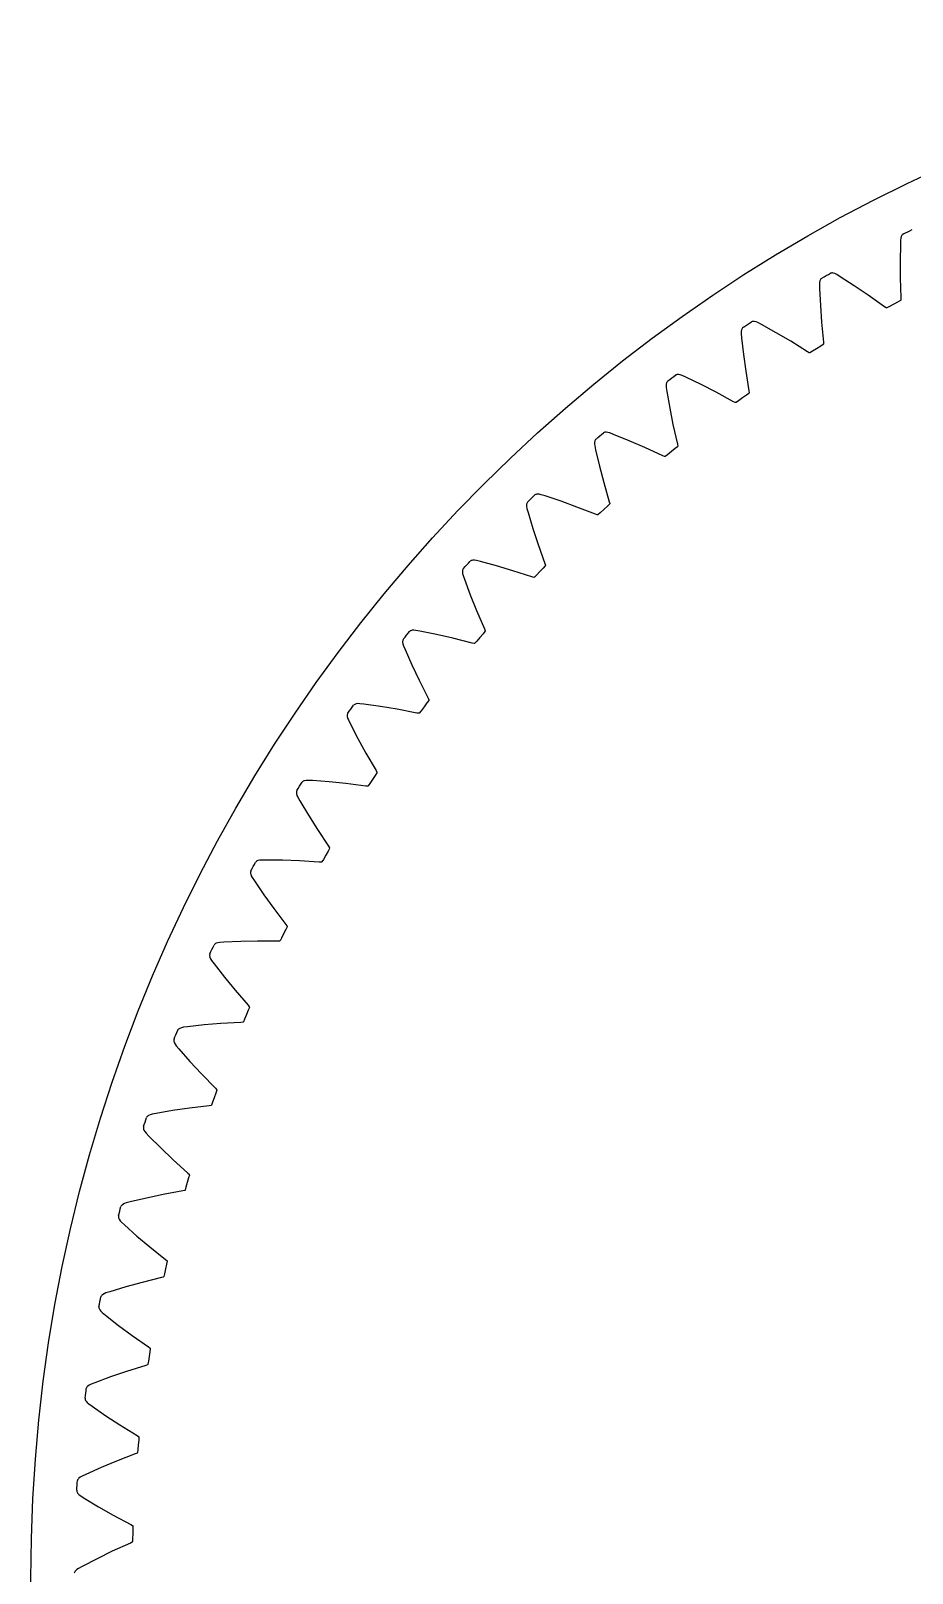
# Model space of a CAD drawing. Extents: x -54 to 54, y -54 to 54.
# Drawn here: x -53.5 to -23, y 0.2 to 53.5 of the extents above; entities that cross this region are included whole.
import ezdxf

# ---------------------------------------------------------------- set-up
doc = ezdxf.new("R2010")
doc.units = 0

msp = doc.modelspace()

# ---------------------------------------------------------------- linework, layer by layer
msp.add_circle((0, 0), 53.5)
msp.add_circle((0, 0), 53.5)
at = {"layer": 'layer0'}
for p, q in [((-23.383, 46.412), (-23.394, 46.388)), ((-23.37, 46.434), (-23.383, 46.412)), ((-23.355, 46.452), (-23.37, 46.434)), ((-23.338, 46.466), (-23.355, 46.452)), ((-23.32, 46.478), (-23.338, 46.466)), ((-23.424, 46.12), (-23.433, 45.539)), ((-23.419, 46.26), (-23.424, 46.12)), ((-23.411, 46.33), (-23.419, 46.26)), ((-23.394, 46.388), (-23.411, 46.33)), ((-23.433, 45.539), (-23.428, 44.956)), ((-26.219, 44.801), (-26.223, 44.73)), ((-26.206, 44.86), (-26.219, 44.801)), ((-26.196, 44.885), (-26.206, 44.86)), ((-26.184, 44.907), (-26.196, 44.885)), ((-26.17, 44.926), (-26.184, 44.907)), ((-26.154, 44.942), (-26.17, 44.926)), ((-26.137, 44.954), (-26.154, 44.942)), ((-25.822, 45.127), (-25.843, 45.121)), ((-25.798, 45.129), (-25.822, 45.127)), ((-25.773, 45.129), (-25.798, 45.129)), ((-25.747, 45.125), (-25.773, 45.129)), ((-25.689, 45.107), (-25.747, 45.125)), ((-25.626, 45.075), (-25.689, 45.107)), ((-25.507, 45.001), (-25.626, 45.075)), ((-25.018, 44.688), (-25.507, 45.001)), ((-23.428, 44.956), (-23.404, 44.265)), ((-26.223, 44.73), (-26.218, 44.59)), ((-26.218, 44.59), (-26.192, 44.01)), ((-24.534, 44.362), (-25.018, 44.688)), ((-23.972, 43.96), (-24.534, 44.362)), ((-23.404, 44.265), (-23.404, 44.2)), ((-26.192, 44.01), (-26.151, 43.428)), ((-23.918, 43.924), (-23.972, 43.96)), ((-23.906, 43.921), (-23.918, 43.924)), ((-23.892, 43.923), (-23.906, 43.921)), ((-23.802, 43.969), (-23.892, 43.923)), ((-23.655, 44.05), (-23.802, 43.969)), ((-23.506, 44.128), (-23.655, 44.05)), ((-23.655, 44.05), (-23.655, 44.05)), ((-23.417, 44.178), (-23.506, 44.128)), ((-23.408, 44.188), (-23.417, 44.178)), ((-23.404, 44.2), (-23.408, 44.188)), ((-28.899, 43.21), (-28.909, 43.187)), ((-28.886, 43.229), (-28.899, 43.21)), ((-28.871, 43.246), (-28.886, 43.229)), ((-28.854, 43.26), (-28.871, 43.246)), ((-28.551, 43.452), (-28.572, 43.445)), ((-28.528, 43.456), (-28.551, 43.452)), ((-28.503, 43.457), (-28.528, 43.456)), ((-28.476, 43.454), (-28.503, 43.457)), ((-28.417, 43.439), (-28.476, 43.454)), ((-28.353, 43.412), (-28.417, 43.439)), ((-28.229, 43.345), (-28.353, 43.412)), ((-27.721, 43.063), (-28.229, 43.345)), ((-26.151, 43.428), (-26.084, 42.74)), ((-28.918, 43.162), (-28.927, 43.102)), ((-28.927, 43.102), (-28.927, 43.031)), ((-28.927, 43.031), (-28.914, 42.892)), ((-28.909, 43.187), (-28.918, 43.162)), ((-28.914, 42.892), (-28.852, 42.314)), ((-27.219, 42.767), (-27.721, 43.063)), ((-26.632, 42.4), (-27.219, 42.767)), ((-26.084, 42.664), (-26.092, 42.653)), ((-26.084, 42.74), (-26.08, 42.676)), ((-26.08, 42.676), (-26.084, 42.664)), ((-28.852, 42.314), (-28.775, 41.736)), ((-26.577, 42.368), (-26.632, 42.4)), ((-26.564, 42.366), (-26.577, 42.368)), ((-26.551, 42.369), (-26.564, 42.366)), ((-26.463, 42.421), (-26.551, 42.369)), ((-26.321, 42.511), (-26.463, 42.421)), ((-26.178, 42.598), (-26.321, 42.511)), ((-26.321, 42.511), (-26.321, 42.511)), ((-26.092, 42.653), (-26.178, 42.598)), ((-31.172, 41.612), (-31.192, 41.603)), ((-31.149, 41.617), (-31.172, 41.612)), ((-31.124, 41.619), (-31.149, 41.617)), ((-31.097, 41.619), (-31.124, 41.619)), ((-31.038, 41.608), (-31.097, 41.619)), ((-30.971, 41.584), (-31.038, 41.608)), ((-28.775, 41.736), (-28.666, 41.053)), ((-31.52, 41.299), (-31.525, 41.239)), ((-31.525, 41.239), (-31.521, 41.169)), ((-31.521, 41.169), (-31.499, 41.03)), ((-31.513, 41.325), (-31.52, 41.299)), ((-31.504, 41.349), (-31.513, 41.325)), ((-31.493, 41.369), (-31.504, 41.349)), ((-31.479, 41.387), (-31.493, 41.369)), ((-31.463, 41.402), (-31.479, 41.387)), ((-30.844, 41.525), (-30.971, 41.584)), ((-30.32, 41.275), (-30.844, 41.525)), ((-29.8, 41.01), (-30.32, 41.275)), ((-31.499, 41.03), (-31.402, 40.458)), ((-29.192, 40.68), (-29.8, 41.01)), ((-29.135, 40.652), (-29.192, 40.68)), ((-29.122, 40.65), (-29.135, 40.652)), ((-29.109, 40.654), (-29.122, 40.65)), ((-29.025, 40.711), (-29.109, 40.654)), ((-28.888, 40.81), (-29.025, 40.711)), ((-28.751, 40.905), (-28.889, 40.81)), ((-28.889, 40.81), (-28.888, 40.81)), ((-28.668, 40.965), (-28.751, 40.905)), ((-28.661, 40.977), (-28.668, 40.965)), ((-28.666, 41.053), (-28.658, 40.989)), ((-28.658, 40.989), (-28.661, 40.977)), ((-31.402, 40.458), (-31.29, 39.885)), ((-33.674, 39.614), (-33.694, 39.604)), ((-33.652, 39.621), (-33.674, 39.614)), ((-33.627, 39.624), (-33.652, 39.621)), ((-33.6, 39.625), (-33.627, 39.624)), ((-33.54, 39.618), (-33.6, 39.625)), ((-33.472, 39.598), (-33.54, 39.618)), ((-33.342, 39.548), (-33.472, 39.598)), ((-32.803, 39.33), (-33.342, 39.548)), ((-31.29, 39.885), (-31.139, 39.211)), ((-34.002, 39.281), (-34.004, 39.22)), ((-34.004, 39.22), (-33.995, 39.15)), ((-33.997, 39.307), (-34.002, 39.281)), ((-33.99, 39.331), (-33.997, 39.307)), ((-33.995, 39.15), (-33.965, 39.013)), ((-33.98, 39.352), (-33.99, 39.331)), ((-33.967, 39.37), (-33.98, 39.352)), ((-33.952, 39.386), (-33.967, 39.37)), ((-33.965, 39.013), (-33.833, 38.448)), ((-32.268, 39.098), (-32.803, 39.33)), ((-31.641, 38.806), (-32.268, 39.098)), ((-31.346, 38.954), (-31.476, 38.847)), ((-31.214, 39.058), (-31.346, 38.954)), ((-31.346, 38.954), (-31.346, 38.954)), ((-31.136, 39.123), (-31.214, 39.058)), ((-31.139, 39.211), (-31.127, 39.147)), ((-31.129, 39.135), (-31.136, 39.123)), ((-31.127, 39.147), (-31.129, 39.135)), ((-33.833, 38.448), (-33.686, 37.883)), ((-31.582, 38.781), (-31.641, 38.806)), ((-31.569, 38.78), (-31.582, 38.781)), ((-31.556, 38.785), (-31.569, 38.78)), ((-31.476, 38.847), (-31.556, 38.785)), ((-33.686, 37.883), (-33.493, 37.219)), ((-36.049, 37.466), (-36.068, 37.455)), ((-36.027, 37.474), (-36.049, 37.466)), ((-36.003, 37.479), (-36.027, 37.474)), ((-35.976, 37.482), (-36.003, 37.479)), ((-35.916, 37.478), (-35.976, 37.482)), ((-35.847, 37.463), (-35.916, 37.478)), ((-35.713, 37.42), (-35.847, 37.463)), ((-35.162, 37.236), (-35.713, 37.42)), ((-36.353, 37.14), (-36.356, 37.113)), ((-36.356, 37.113), (-36.354, 37.053)), ((-36.354, 37.053), (-36.341, 36.983)), ((-36.347, 37.164), (-36.353, 37.14)), ((-36.338, 37.186), (-36.347, 37.164)), ((-36.341, 36.983), (-36.303, 36.848)), ((-36.326, 37.205), (-36.338, 37.186)), ((-36.312, 37.221), (-36.326, 37.205)), ((-36.303, 36.848), (-36.136, 36.292)), ((-34.614, 37.038), (-35.162, 37.236)), ((-33.97, 36.785), (-34.614, 37.038)), ((-33.807, 36.836), (-33.884, 36.768)), ((-33.685, 36.95), (-33.807, 36.836)), ((-33.559, 37.062), (-33.685, 36.95)), ((-33.685, 36.95), (-33.685, 36.95)), ((-33.485, 37.132), (-33.559, 37.062)), ((-33.493, 37.219), (-33.478, 37.157)), ((-33.479, 37.144), (-33.485, 37.132)), ((-33.478, 37.157), (-33.479, 37.144)), ((-36.136, 36.292), (-35.954, 35.738)), ((-33.91, 36.763), (-33.97, 36.785)), ((-33.897, 36.763), (-33.91, 36.763)), ((-33.884, 36.768), (-33.897, 36.763)), ((-35.954, 35.738), (-35.721, 35.087)), ((-38.242, 35.192), (-38.266, 35.185)), ((-38.215, 35.196), (-38.242, 35.192)), ((-38.155, 35.196), (-38.215, 35.196)), ((-38.085, 35.185), (-38.155, 35.196)), ((-38.57, 34.831), (-38.572, 34.805)), ((-38.572, 34.805), (-38.566, 34.744)), ((-38.566, 34.856), (-38.57, 34.831)), ((-38.558, 34.878), (-38.566, 34.856)), ((-38.566, 34.744), (-38.549, 34.676)), ((-38.548, 34.898), (-38.558, 34.878)), ((-38.549, 34.676), (-38.502, 34.544)), ((-38.535, 34.915), (-38.548, 34.898)), ((-38.287, 35.175), (-38.306, 35.163)), ((-38.266, 35.185), (-38.287, 35.175)), ((-37.949, 35.151), (-38.085, 35.185)), ((-37.388, 35.001), (-37.949, 35.151)), ((-36.828, 34.836), (-37.388, 35.001)), ((-36.17, 34.624), (-36.828, 34.836)), ((-36.011, 34.685), (-36.083, 34.613)), ((-35.895, 34.806), (-36.011, 34.685)), ((-35.777, 34.926), (-35.895, 34.806)), ((-35.895, 34.806), (-35.895, 34.806)), ((-35.708, 35), (-35.777, 34.926)), ((-35.721, 35.087), (-35.702, 35.026)), ((-35.702, 35.013), (-35.708, 35)), ((-35.702, 35.026), (-35.702, 35.013)), ((-38.502, 34.544), (-38.301, 33.999)), ((-36.108, 34.606), (-36.17, 34.624)), ((-36.096, 34.607), (-36.108, 34.606)), ((-36.083, 34.613), (-36.096, 34.607)), ((-38.301, 33.999), (-38.086, 33.457)), ((-38.086, 33.457), (-37.813, 32.821)), ((-40.38, 32.752), (-40.398, 32.738)), ((-40.359, 32.763), (-40.38, 32.752)), ((-40.335, 32.771), (-40.359, 32.763)), ((-40.309, 32.777), (-40.335, 32.771)), ((-40.249, 32.78), (-40.309, 32.777)), ((-40.179, 32.774), (-40.249, 32.78)), ((-40.041, 32.748), (-40.179, 32.774)), ((-39.472, 32.633), (-40.041, 32.748)), ((-38.903, 32.503), (-39.472, 32.633)), ((-37.97, 32.531), (-38.078, 32.402)), ((-37.86, 32.657), (-37.97, 32.531)), ((-37.97, 32.531), (-37.97, 32.531)), ((-37.795, 32.736), (-37.86, 32.657)), ((-37.813, 32.821), (-37.79, 32.761)), ((-37.79, 32.749), (-37.795, 32.736)), ((-37.79, 32.761), (-37.79, 32.749)), ((-40.638, 32.416), (-40.641, 32.391)), ((-40.641, 32.391), (-40.641, 32.364)), ((-40.641, 32.364), (-40.632, 32.304)), ((-40.632, 32.438), (-40.638, 32.416)), ((-40.623, 32.459), (-40.632, 32.438)), ((-40.632, 32.304), (-40.61, 32.237)), ((-40.611, 32.477), (-40.623, 32.459)), ((-40.61, 32.237), (-40.556, 32.108)), ((-40.556, 32.108), (-40.322, 31.577)), ((-38.233, 32.331), (-38.903, 32.503)), ((-38.17, 32.318), (-38.233, 32.331)), ((-38.158, 32.319), (-38.17, 32.318)), ((-38.145, 32.326), (-38.158, 32.319)), ((-38.078, 32.402), (-38.145, 32.326)), ((-40.322, 31.577), (-40.073, 31.049)), ((-40.073, 31.049), (-39.762, 30.431)), ((-39.762, 30.431), (-39.735, 30.373)), ((-42.552, 29.875), (-42.557, 29.852)), ((-42.544, 29.896), (-42.552, 29.875)), ((-42.533, 29.915), (-42.544, 29.896)), ((-42.319, 30.204), (-42.337, 30.189)), ((-42.299, 30.216), (-42.319, 30.204)), ((-42.276, 30.226), (-42.299, 30.216)), ((-42.251, 30.233), (-42.276, 30.226)), ((-42.191, 30.241), (-42.251, 30.233)), ((-42.12, 30.238), (-42.191, 30.241)), ((-41.981, 30.221), (-42.12, 30.238)), ((-41.406, 30.141), (-41.981, 30.221)), ((-40.83, 30.047), (-41.406, 30.141)), ((-40.151, 29.916), (-40.83, 30.047)), ((-40.087, 29.907), (-40.151, 29.916)), ((-40.075, 29.909), (-40.087, 29.907)), ((-40.063, 29.916), (-40.075, 29.909)), ((-40, 29.997), (-40.063, 29.916)), ((-39.901, 30.132), (-40, 29.997)), ((-39.798, 30.264), (-39.901, 30.132)), ((-39.901, 30.132), (-39.901, 30.132)), ((-39.738, 30.347), (-39.798, 30.264)), ((-39.734, 30.36), (-39.738, 30.347)), ((-39.735, 30.373), (-39.734, 30.36)), ((-42.557, 29.852), (-42.558, 29.827)), ((-42.558, 29.827), (-42.557, 29.801)), ((-42.557, 29.801), (-42.544, 29.742)), ((-42.544, 29.742), (-42.518, 29.676)), ((-42.518, 29.676), (-42.455, 29.55)), ((-42.455, 29.55), (-42.189, 29.034)), ((-42.189, 29.034), (-41.909, 28.523)), ((-41.909, 28.523), (-41.56, 27.926)), ((-41.586, 27.757), (-41.68, 27.618)), ((-41.531, 27.843), (-41.586, 27.757)), ((-41.56, 27.926), (-41.53, 27.869)), ((-41.528, 27.856), (-41.531, 27.843)), ((-41.53, 27.869), (-41.528, 27.856)), ((-44.31, 27.199), (-44.314, 27.176)), ((-44.304, 27.221), (-44.31, 27.199)), ((-44.294, 27.24), (-44.304, 27.221)), ((-44.099, 27.541), (-44.115, 27.526)), ((-44.079, 27.555), (-44.099, 27.541)), ((-44.057, 27.566), (-44.079, 27.555)), ((-44.032, 27.575), (-44.057, 27.566)), ((-43.972, 27.586), (-44.032, 27.575)), ((-43.902, 27.588), (-43.972, 27.586)), ((-43.762, 27.579), (-43.902, 27.588)), ((-43.183, 27.535), (-43.762, 27.579)), ((-42.602, 27.476), (-43.183, 27.535)), ((-41.916, 27.388), (-42.602, 27.476)), ((-41.852, 27.382), (-41.916, 27.388)), ((-41.84, 27.385), (-41.852, 27.382)), ((-41.829, 27.393), (-41.84, 27.385)), ((-41.771, 27.477), (-41.829, 27.393)), ((-41.68, 27.618), (-41.771, 27.477)), ((-41.68, 27.618), (-41.68, 27.618)), ((-44.314, 27.176), (-44.314, 27.151)), ((-44.314, 27.151), (-44.31, 27.124)), ((-44.31, 27.124), (-44.294, 27.066)), ((-44.294, 27.066), (-44.264, 27.002)), ((-44.264, 27.002), (-44.194, 26.881)), ((-44.194, 26.881), (-43.897, 26.382)), ((-43.897, 26.382), (-43.585, 25.889)), ((-43.585, 25.889), (-43.2, 25.314)), ((-43.216, 25.144), (-43.301, 25)), ((-43.166, 25.233), (-43.216, 25.144)), ((-43.2, 25.314), (-43.167, 25.26)), ((-43.167, 25.26), (-43.164, 25.247)), ((-43.164, 25.247), (-43.166, 25.233)), ((-45.71, 24.774), (-45.726, 24.758)), ((-45.692, 24.789), (-45.71, 24.774)), ((-45.67, 24.801), (-45.692, 24.789)), ((-45.646, 24.812), (-45.67, 24.801)), ((-45.587, 24.827), (-45.646, 24.812)), ((-45.517, 24.833), (-45.587, 24.827)), ((-45.376, 24.833), (-45.517, 24.833)), ((-44.796, 24.824), (-45.376, 24.833)), ((-44.213, 24.801), (-44.796, 24.824)), ((-43.523, 24.756), (-44.213, 24.801)), ((-43.459, 24.754), (-43.523, 24.756)), ((-43.447, 24.757), (-43.459, 24.754)), ((-43.436, 24.766), (-43.447, 24.757)), ((-43.383, 24.854), (-43.436, 24.766)), ((-43.301, 25), (-43.383, 24.854)), ((-43.301, 25), (-43.301, 25)), ((-45.901, 24.42), (-45.903, 24.396)), ((-45.903, 24.396), (-45.901, 24.372)), ((-45.896, 24.442), (-45.901, 24.42)), ((-45.901, 24.372), (-45.896, 24.345)), ((-45.887, 24.462), (-45.896, 24.442)), ((-45.896, 24.345), (-45.876, 24.288)), ((-45.876, 24.288), (-45.842, 24.226)), ((-45.842, 24.226), (-45.765, 24.109)), ((-45.765, 24.109), (-45.437, 23.63)), ((-45.437, 23.63), (-45.096, 23.156)), ((-45.096, 23.156), (-44.677, 22.607)), ((-44.682, 22.436), (-44.758, 22.287)), ((-44.638, 22.528), (-44.682, 22.436)), ((-44.677, 22.607), (-44.64, 22.554)), ((-44.64, 22.554), (-44.636, 22.542)), ((-44.636, 22.542), (-44.638, 22.528)), ((-47.149, 21.913), (-47.163, 21.896)), ((-47.131, 21.929), (-47.149, 21.913)), ((-47.11, 21.943), (-47.131, 21.929)), ((-47.086, 21.955), (-47.11, 21.943)), ((-47.029, 21.973), (-47.086, 21.955)), ((-46.959, 21.984), (-47.029, 21.973)), ((-46.819, 21.992), (-46.959, 21.984)), ((-46.239, 22.02), (-46.819, 21.992)), ((-45.656, 22.033), (-46.239, 22.02)), ((-44.964, 22.029), (-45.656, 22.033)), ((-44.9, 22.031), (-44.964, 22.029)), ((-44.888, 22.036), (-44.9, 22.031)), ((-44.878, 22.045), (-44.888, 22.036)), ((-44.831, 22.136), (-44.878, 22.045)), ((-44.758, 22.287), (-44.831, 22.136)), ((-44.758, 22.287), (-44.758, 22.287)), ((-47.313, 21.57), (-47.317, 21.548)), ((-47.317, 21.548), (-47.317, 21.524)), ((-47.317, 21.524), (-47.314, 21.5)), ((-47.314, 21.5), (-47.308, 21.474)), ((-47.306, 21.59), (-47.313, 21.57)), ((-47.308, 21.474), (-47.284, 21.418)), ((-47.284, 21.418), (-47.247, 21.358)), ((-47.247, 21.358), (-47.162, 21.246)), ((-47.162, 21.246), (-46.806, 20.788)), ((-46.806, 20.788), (-46.436, 20.336)), ((-46.436, 20.336), (-45.984, 19.813)), ((-45.984, 19.813), (-45.944, 19.763)), ((-45.94, 19.738), (-45.978, 19.643)), ((-45.944, 19.763), (-45.939, 19.751)), ((-45.939, 19.751), (-45.94, 19.738)), ((-46.235, 19.22), (-46.926, 19.18)), ((-46.171, 19.225), (-46.235, 19.22)), ((-46.16, 19.231), (-46.171, 19.225)), ((-46.15, 19.241), (-46.16, 19.231)), ((-46.109, 19.334), (-46.15, 19.241)), ((-46.045, 19.489), (-46.109, 19.334)), ((-45.978, 19.643), (-46.045, 19.489)), ((-46.045, 19.489), (-46.045, 19.489)), ((-48.408, 18.969), (-48.422, 18.951)), ((-48.392, 18.986), (-48.408, 18.969)), ((-48.372, 19.001), (-48.392, 18.986)), ((-48.349, 19.014), (-48.372, 19.001)), ((-48.292, 19.036), (-48.349, 19.014)), ((-48.223, 19.051), (-48.292, 19.036)), ((-48.084, 19.068), (-48.223, 19.051)), ((-47.507, 19.131), (-48.084, 19.068)), ((-46.926, 19.18), (-47.507, 19.131)), ((-48.551, 18.616), (-48.554, 18.594)), ((-48.554, 18.594), (-48.553, 18.571)), ((-48.553, 18.571), (-48.548, 18.546)), ((-48.545, 18.637), (-48.551, 18.616)), ((-48.548, 18.546), (-48.54, 18.52)), ((-48.54, 18.52), (-48.513, 18.466)), ((-48.513, 18.466), (-48.472, 18.409)), ((-48.472, 18.409), (-48.381, 18.302)), ((-48.381, 18.302), (-47.997, 17.867)), ((-47.997, 17.867), (-47.6, 17.439)), ((-47.6, 17.439), (-47.116, 16.945)), ((-47.157, 16.618), (-47.212, 16.459)), ((-47.1, 16.775), (-47.157, 16.618)), ((-47.157, 16.618), (-47.157, 16.618)), ((-47.116, 16.945), (-47.073, 16.898)), ((-47.068, 16.872), (-47.1, 16.775)), ((-47.073, 16.898), (-47.068, 16.886)), ((-47.068, 16.886), (-47.068, 16.872)), ((-49.428, 16.002), (-49.45, 15.987)), ((-49.373, 16.027), (-49.428, 16.002)), ((-49.305, 16.046), (-49.373, 16.027)), ((-49.167, 16.072), (-49.305, 16.046)), ((-48.595, 16.171), (-49.167, 16.072)), ((-48.017, 16.255), (-48.595, 16.171)), ((-47.331, 16.337), (-48.017, 16.255)), ((-47.267, 16.347), (-47.331, 16.337)), ((-47.256, 16.353), (-47.267, 16.347)), ((-47.247, 16.363), (-47.256, 16.353)), ((-47.212, 16.459), (-47.247, 16.363)), ((-49.605, 15.592), (-49.606, 15.57)), ((-49.606, 15.57), (-49.604, 15.546)), ((-49.601, 15.613), (-49.605, 15.592)), ((-49.604, 15.546), (-49.598, 15.522)), ((-49.598, 15.522), (-49.588, 15.497)), ((-49.588, 15.497), (-49.558, 15.445)), ((-49.484, 15.953), (-49.496, 15.934)), ((-49.469, 15.971), (-49.484, 15.953)), ((-49.45, 15.987), (-49.469, 15.971)), ((-49.558, 15.445), (-49.513, 15.39)), ((-49.513, 15.39), (-49.416, 15.289)), ((-49.416, 15.289), (-49.006, 14.878)), ((-49.006, 14.878), (-48.583, 14.476)), ((-48.583, 14.476), (-48.07, 14.012)), ((-48.07, 14.012), (-48.024, 13.968)), ((-48.017, 13.942), (-48.043, 13.844)), ((-48.024, 13.968), (-48.018, 13.956)), ((-48.018, 13.956), (-48.017, 13.942)), ((-48.247, 13.392), (-48.927, 13.268)), ((-48.184, 13.406), (-48.247, 13.392)), ((-48.173, 13.412), (-48.184, 13.406)), ((-48.165, 13.424), (-48.173, 13.412)), ((-48.135, 13.521), (-48.165, 13.424)), ((-48.091, 13.683), (-48.135, 13.521)), ((-48.043, 13.844), (-48.091, 13.683)), ((-48.091, 13.683), (-48.091, 13.683)), ((-50.373, 12.877), (-50.383, 12.857)), ((-50.358, 12.895), (-50.373, 12.877)), ((-50.34, 12.913), (-50.358, 12.895)), ((-50.319, 12.929), (-50.34, 12.913)), ((-50.266, 12.957), (-50.319, 12.929)), ((-50.199, 12.981), (-50.266, 12.957)), ((-50.063, 13.015), (-50.199, 12.981)), ((-49.498, 13.148), (-50.063, 13.015)), ((-48.927, 13.268), (-49.498, 13.148)), ((-50.468, 12.53), (-50.471, 12.509)), ((-50.471, 12.509), (-50.471, 12.486)), ((-50.471, 12.486), (-50.467, 12.463)), ((-50.467, 12.463), (-50.459, 12.44)), ((-50.459, 12.44), (-50.448, 12.415)), ((-50.448, 12.415), (-50.415, 12.365)), ((-50.415, 12.365), (-50.367, 12.313)), ((-50.367, 12.313), (-50.263, 12.218)), ((-50.263, 12.218), (-49.829, 11.833)), ((-49.829, 11.833), (-49.382, 11.458)), ((-49.382, 11.458), (-48.842, 11.027)), ((-48.842, 10.697), (-48.876, 10.532)), ((-48.842, 11.027), (-48.793, 10.985)), ((-48.805, 10.86), (-48.842, 10.697)), ((-48.842, 10.697), (-48.842, 10.697)), ((-48.784, 10.96), (-48.805, 10.86)), ((-48.793, 10.985), (-48.786, 10.974)), ((-48.786, 10.974), (-48.784, 10.96)), ((-49.651, 10.231), (-50.213, 10.076)), ((-48.98, 10.397), (-49.651, 10.231)), ((-48.918, 10.414), (-48.98, 10.397)), ((-48.907, 10.421), (-48.918, 10.414)), ((-48.9, 10.433), (-48.907, 10.421)), ((-48.876, 10.532), (-48.9, 10.433)), ((-51.07, 9.751), (-51.079, 9.731)), ((-51.056, 9.771), (-51.07, 9.751)), ((-51.04, 9.789), (-51.056, 9.771)), ((-51.019, 9.807), (-51.04, 9.789)), ((-50.968, 9.838), (-51.019, 9.807)), ((-50.903, 9.866), (-50.968, 9.838)), ((-50.769, 9.908), (-50.903, 9.866)), ((-50.213, 10.076), (-50.769, 9.908)), ((-51.143, 9.4), (-51.145, 9.378)), ((-51.145, 9.378), (-51.144, 9.356)), ((-51.144, 9.356), (-51.138, 9.333)), ((-51.138, 9.333), (-51.129, 9.31)), ((-51.129, 9.31), (-51.117, 9.286)), ((-51.117, 9.286), (-51.08, 9.238)), ((-51.08, 9.238), (-51.029, 9.189)), ((-51.029, 9.189), (-50.92, 9.101)), ((-50.92, 9.101), (-50.463, 8.743)), ((-50.463, 8.743), (-49.994, 8.396)), ((-49.994, 8.396), (-49.428, 7.999)), ((-49.428, 7.999), (-49.376, 7.96)), ((-49.432, 7.503), (-49.449, 7.403)), ((-49.408, 7.67), (-49.432, 7.503)), ((-49.381, 7.835), (-49.408, 7.67)), ((-49.408, 7.67), (-49.408, 7.67)), ((-49.367, 7.936), (-49.381, 7.835)), ((-49.376, 7.96), (-49.369, 7.95)), ((-49.369, 7.95), (-49.367, 7.936)), ((-50.739, 6.966), (-51.283, 6.764)), ((-50.187, 7.155), (-50.739, 6.966)), ((-49.527, 7.362), (-50.187, 7.155)), ((-49.466, 7.383), (-49.527, 7.362)), ((-49.456, 7.391), (-49.466, 7.383)), ((-49.449, 7.403), (-49.456, 7.391)), ((-51.573, 6.589), (-51.582, 6.568)), ((-51.561, 6.609), (-51.573, 6.589)), ((-51.546, 6.628), (-51.561, 6.609)), ((-51.526, 6.647), (-51.546, 6.628)), ((-51.477, 6.682), (-51.526, 6.647)), ((-51.414, 6.713), (-51.477, 6.682)), ((-51.283, 6.764), (-51.414, 6.713)), ((-51.625, 6.234), (-51.626, 6.212)), ((-51.626, 6.212), (-51.623, 6.19)), ((-51.623, 6.19), (-51.616, 6.167)), ((-51.616, 6.167), (-51.605, 6.144)), ((-51.605, 6.144), (-51.591, 6.122)), ((-51.591, 6.122), (-51.552, 6.076)), ((-51.552, 6.076), (-51.498, 6.03)), ((-51.498, 6.03), (-51.384, 5.949)), ((-51.384, 5.949), (-50.905, 5.62)), ((-50.905, 5.62), (-50.416, 5.302)), ((-50.416, 5.302), (-49.826, 4.941)), ((-49.826, 4.941), (-49.773, 4.906)), ((-49.773, 4.906), (-49.765, 4.895)), ((-49.761, 4.882), (-49.769, 4.78)), ((-49.765, 4.895), (-49.761, 4.882)), ((-49.886, 4.299), (-50.532, 4.052)), ((-49.827, 4.324), (-49.886, 4.299)), ((-49.817, 4.332), (-49.827, 4.324)), ((-49.811, 4.345), (-49.817, 4.332)), ((-49.8, 4.446), (-49.811, 4.345)), ((-49.786, 4.613), (-49.8, 4.446)), ((-49.769, 4.78), (-49.786, 4.613)), ((-49.786, 4.613), (-49.786, 4.613)), ((-51.071, 3.829), (-51.602, 3.594)), ((-50.532, 4.052), (-51.071, 3.829)), ((-51.881, 3.401), (-51.888, 3.38)), ((-51.87, 3.422), (-51.881, 3.401)), ((-51.856, 3.443), (-51.87, 3.422)), ((-51.838, 3.463), (-51.856, 3.443)), ((-51.791, 3.501), (-51.838, 3.463)), ((-51.729, 3.536), (-51.791, 3.501)), ((-51.602, 3.594), (-51.729, 3.536)), ((-51.911, 3.044), (-51.91, 3.022)), ((-51.91, 3.022), (-51.906, 3)), ((-51.906, 3), (-51.898, 2.978)), ((-51.898, 2.978), (-51.886, 2.956)), ((-51.886, 2.956), (-51.87, 2.934)), ((-51.87, 2.934), (-51.828, 2.89)), ((-51.828, 2.89), (-51.772, 2.848)), ((-51.772, 2.848), (-51.653, 2.774)), ((-51.653, 2.774), (-51.155, 2.476)), ((-51.155, 2.476), (-50.647, 2.188)), ((-50.647, 2.188), (-50.036, 1.864)), ((-50.036, 1.864), (-49.98, 1.832)), ((-49.98, 1.832), (-49.972, 1.822)), ((-49.969, 1.707), (-49.976, 1.54)), ((-49.972, 1.822), (-49.968, 1.809)), ((-49.968, 1.809), (-49.969, 1.707)), ((-50.056, 1.22), (-50.685, 0.934)), ((-49.998, 1.248), (-50.056, 1.22)), ((-49.99, 1.257), (-49.998, 1.248)), ((-49.984, 1.27), (-49.99, 1.257)), ((-49.979, 1.372), (-49.984, 1.27)), ((-49.976, 1.54), (-49.979, 1.372)), ((-49.976, 1.54), (-49.976, 1.54)), ((-51.21, 0.678), (-51.725, 0.411)), ((-50.685, 0.934), (-51.21, 0.678)), ((-51.992, 0.201), (-51.998, 0.18)), ((-51.983, 0.223), (-51.992, 0.201)), ((-51.969, 0.244), (-51.983, 0.223)), ((-51.953, 0.265), (-51.969, 0.244)), ((-51.908, 0.306), (-51.953, 0.265)), ((-51.849, 0.344), (-51.908, 0.306)), ((-51.725, 0.411), (-51.849, 0.344))]:
    msp.add_line(p, q, dxfattribs=at)
for centre, start, end in [((-46.722, 94.588), 295.9401, 296.3013), ((-52.456, 91.532), 299.4695, 299.8307), ((-57.992, 88.129), 302.9989, 303.3601), ((-63.307, 84.392), 306.5283, 306.8896), ((-68.382, 80.335), 310.0577, 310.419), ((-73.198, 75.973), 313.5871, 313.9484), ((-77.736, 71.323), 317.1165, 317.4778), ((-81.979, 66.402), 320.6459, 321.0072), ((-85.912, 61.229), 324.1754, 324.5366), ((-89.518, 55.824), 327.7048, 328.066), ((-92.785, 50.208), 331.2342, 331.5954), ((-95.7, 44.4), 334.7636, 335.1249), ((-98.251, 38.425), 338.293, 338.6543), ((-100.431, 32.304), 341.8224, 342.1837), ((-102.229, 26.06), 345.3518, 345.7131), ((-103.639, 19.717), 348.8812, 349.2425), ((-104.656, 13.299), 352.4106, 352.7719), ((-105.277, 6.831), 355.9401, 356.3013)]:
    msp.add_arc(centre, 53.5, start, end, dxfattribs=at)
at = {"layer": 'layer1'}
for p, q in [((-23.383, 46.412), (-23.394, 46.388)), ((-23.37, 46.434), (-23.383, 46.412)), ((-23.355, 46.452), (-23.37, 46.434)), ((-23.338, 46.466), (-23.355, 46.452)), ((-23.32, 46.478), (-23.338, 46.466)), ((-23.424, 46.12), (-23.433, 45.539)), ((-23.419, 46.26), (-23.424, 46.12)), ((-23.411, 46.33), (-23.419, 46.26)), ((-23.394, 46.388), (-23.411, 46.33)), ((-23.433, 45.539), (-23.428, 44.956)), ((-26.219, 44.801), (-26.223, 44.73)), ((-26.206, 44.86), (-26.219, 44.801)), ((-26.196, 44.885), (-26.206, 44.86)), ((-26.184, 44.907), (-26.196, 44.885)), ((-26.17, 44.926), (-26.184, 44.907)), ((-26.154, 44.942), (-26.17, 44.926)), ((-26.137, 44.954), (-26.154, 44.942)), ((-25.822, 45.127), (-25.843, 45.121)), ((-25.798, 45.129), (-25.822, 45.127)), ((-25.773, 45.129), (-25.798, 45.129)), ((-25.747, 45.125), (-25.773, 45.129)), ((-25.689, 45.107), (-25.747, 45.125)), ((-25.626, 45.075), (-25.689, 45.107)), ((-25.507, 45.001), (-25.626, 45.075)), ((-25.018, 44.688), (-25.507, 45.001)), ((-23.428, 44.956), (-23.404, 44.265)), ((-26.223, 44.73), (-26.218, 44.59)), ((-26.218, 44.59), (-26.192, 44.01)), ((-24.534, 44.362), (-25.018, 44.688)), ((-23.972, 43.96), (-24.534, 44.362)), ((-23.404, 44.265), (-23.404, 44.2)), ((-26.192, 44.01), (-26.151, 43.428)), ((-23.918, 43.924), (-23.972, 43.96)), ((-23.906, 43.921), (-23.918, 43.924)), ((-23.892, 43.923), (-23.906, 43.921)), ((-23.802, 43.969), (-23.892, 43.923)), ((-23.655, 44.05), (-23.802, 43.969)), ((-23.506, 44.128), (-23.655, 44.05)), ((-23.655, 44.05), (-23.655, 44.05)), ((-23.417, 44.178), (-23.506, 44.128)), ((-23.408, 44.188), (-23.417, 44.178)), ((-23.404, 44.2), (-23.408, 44.188)), ((-28.899, 43.21), (-28.909, 43.187)), ((-28.886, 43.229), (-28.899, 43.21)), ((-28.871, 43.246), (-28.886, 43.229)), ((-28.854, 43.26), (-28.871, 43.246)), ((-28.551, 43.452), (-28.572, 43.445)), ((-28.528, 43.456), (-28.551, 43.452)), ((-28.503, 43.457), (-28.528, 43.456)), ((-28.476, 43.454), (-28.503, 43.457)), ((-28.417, 43.439), (-28.476, 43.454)), ((-28.353, 43.412), (-28.417, 43.439)), ((-28.229, 43.345), (-28.353, 43.412)), ((-27.721, 43.063), (-28.229, 43.345)), ((-26.151, 43.428), (-26.084, 42.74)), ((-28.918, 43.162), (-28.927, 43.102)), ((-28.927, 43.102), (-28.927, 43.031)), ((-28.927, 43.031), (-28.914, 42.892)), ((-28.909, 43.187), (-28.918, 43.162)), ((-28.914, 42.892), (-28.852, 42.314)), ((-27.219, 42.767), (-27.721, 43.063)), ((-26.632, 42.4), (-27.219, 42.767)), ((-26.084, 42.664), (-26.092, 42.653)), ((-26.084, 42.74), (-26.08, 42.676)), ((-26.08, 42.676), (-26.084, 42.664)), ((-28.852, 42.314), (-28.775, 41.736)), ((-26.577, 42.368), (-26.632, 42.4)), ((-26.564, 42.366), (-26.577, 42.368)), ((-26.551, 42.369), (-26.564, 42.366)), ((-26.463, 42.421), (-26.551, 42.369)), ((-26.321, 42.511), (-26.463, 42.421)), ((-26.178, 42.598), (-26.321, 42.511)), ((-26.321, 42.511), (-26.321, 42.511)), ((-26.092, 42.653), (-26.178, 42.598)), ((-31.172, 41.612), (-31.192, 41.603)), ((-31.149, 41.617), (-31.172, 41.612)), ((-31.124, 41.619), (-31.149, 41.617)), ((-31.097, 41.619), (-31.124, 41.619)), ((-31.038, 41.608), (-31.097, 41.619)), ((-30.971, 41.584), (-31.038, 41.608)), ((-28.775, 41.736), (-28.666, 41.053)), ((-31.52, 41.299), (-31.525, 41.239)), ((-31.525, 41.239), (-31.521, 41.169)), ((-31.521, 41.169), (-31.499, 41.03)), ((-31.513, 41.325), (-31.52, 41.299)), ((-31.504, 41.349), (-31.513, 41.325)), ((-31.493, 41.369), (-31.504, 41.349)), ((-31.479, 41.387), (-31.493, 41.369)), ((-31.463, 41.402), (-31.479, 41.387)), ((-30.844, 41.525), (-30.971, 41.584)), ((-30.32, 41.275), (-30.844, 41.525)), ((-29.8, 41.01), (-30.32, 41.275)), ((-31.499, 41.03), (-31.402, 40.458)), ((-29.192, 40.68), (-29.8, 41.01)), ((-29.135, 40.652), (-29.192, 40.68)), ((-29.122, 40.65), (-29.135, 40.652)), ((-29.109, 40.654), (-29.122, 40.65)), ((-29.025, 40.711), (-29.109, 40.654)), ((-28.888, 40.81), (-29.025, 40.711)), ((-28.751, 40.905), (-28.889, 40.81)), ((-28.889, 40.81), (-28.888, 40.81)), ((-28.668, 40.965), (-28.751, 40.905)), ((-28.661, 40.977), (-28.668, 40.965)), ((-28.666, 41.053), (-28.658, 40.989)), ((-28.658, 40.989), (-28.661, 40.977)), ((-31.402, 40.458), (-31.29, 39.885)), ((-33.674, 39.614), (-33.694, 39.604)), ((-33.652, 39.621), (-33.674, 39.614)), ((-33.627, 39.624), (-33.652, 39.621)), ((-33.6, 39.625), (-33.627, 39.624)), ((-33.54, 39.618), (-33.6, 39.625)), ((-33.472, 39.598), (-33.54, 39.618)), ((-33.342, 39.548), (-33.472, 39.598)), ((-32.803, 39.33), (-33.342, 39.548)), ((-31.29, 39.885), (-31.139, 39.211)), ((-34.002, 39.281), (-34.004, 39.22)), ((-34.004, 39.22), (-33.995, 39.15)), ((-33.997, 39.307), (-34.002, 39.281)), ((-33.99, 39.331), (-33.997, 39.307)), ((-33.995, 39.15), (-33.965, 39.013)), ((-33.98, 39.352), (-33.99, 39.331)), ((-33.967, 39.37), (-33.98, 39.352)), ((-33.952, 39.386), (-33.967, 39.37)), ((-33.965, 39.013), (-33.833, 38.448)), ((-32.268, 39.098), (-32.803, 39.33)), ((-31.641, 38.806), (-32.268, 39.098)), ((-31.346, 38.954), (-31.476, 38.847)), ((-31.214, 39.058), (-31.346, 38.954)), ((-31.346, 38.954), (-31.346, 38.954)), ((-31.136, 39.123), (-31.214, 39.058)), ((-31.139, 39.211), (-31.127, 39.147)), ((-31.129, 39.135), (-31.136, 39.123)), ((-31.127, 39.147), (-31.129, 39.135)), ((-33.833, 38.448), (-33.686, 37.883)), ((-31.582, 38.781), (-31.641, 38.806)), ((-31.569, 38.78), (-31.582, 38.781)), ((-31.556, 38.785), (-31.569, 38.78)), ((-31.476, 38.847), (-31.556, 38.785)), ((-33.686, 37.883), (-33.493, 37.219)), ((-36.049, 37.466), (-36.068, 37.455)), ((-36.027, 37.474), (-36.049, 37.466)), ((-36.003, 37.479), (-36.027, 37.474)), ((-35.976, 37.482), (-36.003, 37.479)), ((-35.916, 37.478), (-35.976, 37.482)), ((-35.847, 37.463), (-35.916, 37.478)), ((-35.713, 37.42), (-35.847, 37.463)), ((-35.162, 37.236), (-35.713, 37.42)), ((-36.353, 37.14), (-36.356, 37.113)), ((-36.356, 37.113), (-36.354, 37.053)), ((-36.354, 37.053), (-36.341, 36.983)), ((-36.347, 37.164), (-36.353, 37.14)), ((-36.338, 37.186), (-36.347, 37.164)), ((-36.341, 36.983), (-36.303, 36.848)), ((-36.326, 37.205), (-36.338, 37.186)), ((-36.312, 37.221), (-36.326, 37.205)), ((-36.303, 36.848), (-36.136, 36.292)), ((-34.614, 37.038), (-35.162, 37.236)), ((-33.97, 36.785), (-34.614, 37.038)), ((-33.807, 36.836), (-33.884, 36.768)), ((-33.685, 36.95), (-33.807, 36.836)), ((-33.559, 37.062), (-33.685, 36.95)), ((-33.685, 36.95), (-33.685, 36.95)), ((-33.485, 37.132), (-33.559, 37.062)), ((-33.493, 37.219), (-33.478, 37.157)), ((-33.479, 37.144), (-33.485, 37.132)), ((-33.478, 37.157), (-33.479, 37.144)), ((-36.136, 36.292), (-35.954, 35.738)), ((-33.91, 36.763), (-33.97, 36.785)), ((-33.897, 36.763), (-33.91, 36.763)), ((-33.884, 36.768), (-33.897, 36.763)), ((-35.954, 35.738), (-35.721, 35.087)), ((-38.242, 35.192), (-38.266, 35.185)), ((-38.215, 35.196), (-38.242, 35.192)), ((-38.155, 35.196), (-38.215, 35.196)), ((-38.085, 35.185), (-38.155, 35.196)), ((-38.57, 34.831), (-38.572, 34.805)), ((-38.572, 34.805), (-38.566, 34.744)), ((-38.566, 34.856), (-38.57, 34.831)), ((-38.558, 34.878), (-38.566, 34.856)), ((-38.566, 34.744), (-38.549, 34.676)), ((-38.548, 34.898), (-38.558, 34.878)), ((-38.549, 34.676), (-38.502, 34.544)), ((-38.535, 34.915), (-38.548, 34.898)), ((-38.287, 35.175), (-38.306, 35.163)), ((-38.266, 35.185), (-38.287, 35.175)), ((-37.949, 35.151), (-38.085, 35.185)), ((-37.388, 35.001), (-37.949, 35.151)), ((-36.828, 34.836), (-37.388, 35.001)), ((-36.17, 34.624), (-36.828, 34.836)), ((-36.011, 34.685), (-36.083, 34.613)), ((-35.895, 34.806), (-36.011, 34.685)), ((-35.777, 34.926), (-35.895, 34.806)), ((-35.895, 34.806), (-35.895, 34.806)), ((-35.708, 35), (-35.777, 34.926)), ((-35.721, 35.087), (-35.702, 35.026)), ((-35.702, 35.013), (-35.708, 35)), ((-35.702, 35.026), (-35.702, 35.013)), ((-38.502, 34.544), (-38.301, 33.999)), ((-36.108, 34.606), (-36.17, 34.624)), ((-36.096, 34.607), (-36.108, 34.606)), ((-36.083, 34.613), (-36.096, 34.607)), ((-38.301, 33.999), (-38.086, 33.457)), ((-38.086, 33.457), (-37.813, 32.821)), ((-40.38, 32.752), (-40.398, 32.738)), ((-40.359, 32.763), (-40.38, 32.752)), ((-40.335, 32.771), (-40.359, 32.763)), ((-40.309, 32.777), (-40.335, 32.771)), ((-40.249, 32.78), (-40.309, 32.777)), ((-40.179, 32.774), (-40.249, 32.78)), ((-40.041, 32.748), (-40.179, 32.774)), ((-39.472, 32.633), (-40.041, 32.748)), ((-38.903, 32.503), (-39.472, 32.633)), ((-37.97, 32.531), (-38.078, 32.402)), ((-37.86, 32.657), (-37.97, 32.531)), ((-37.97, 32.531), (-37.97, 32.531)), ((-37.795, 32.736), (-37.86, 32.657)), ((-37.813, 32.821), (-37.79, 32.761)), ((-37.79, 32.749), (-37.795, 32.736)), ((-37.79, 32.761), (-37.79, 32.749)), ((-40.638, 32.416), (-40.641, 32.391)), ((-40.641, 32.391), (-40.641, 32.364)), ((-40.641, 32.364), (-40.632, 32.304)), ((-40.632, 32.438), (-40.638, 32.416)), ((-40.623, 32.459), (-40.632, 32.438)), ((-40.632, 32.304), (-40.61, 32.237)), ((-40.611, 32.477), (-40.623, 32.459)), ((-40.61, 32.237), (-40.556, 32.108)), ((-40.556, 32.108), (-40.322, 31.577)), ((-38.233, 32.331), (-38.903, 32.503)), ((-38.17, 32.318), (-38.233, 32.331)), ((-38.158, 32.319), (-38.17, 32.318)), ((-38.145, 32.326), (-38.158, 32.319)), ((-38.078, 32.402), (-38.145, 32.326)), ((-40.322, 31.577), (-40.073, 31.049)), ((-40.073, 31.049), (-39.762, 30.431)), ((-39.762, 30.431), (-39.735, 30.373)), ((-42.552, 29.875), (-42.557, 29.852)), ((-42.544, 29.896), (-42.552, 29.875)), ((-42.533, 29.915), (-42.544, 29.896)), ((-42.319, 30.204), (-42.337, 30.189)), ((-42.299, 30.216), (-42.319, 30.204)), ((-42.276, 30.226), (-42.299, 30.216)), ((-42.251, 30.233), (-42.276, 30.226)), ((-42.191, 30.241), (-42.251, 30.233)), ((-42.12, 30.238), (-42.191, 30.241)), ((-41.981, 30.221), (-42.12, 30.238)), ((-41.406, 30.141), (-41.981, 30.221)), ((-40.83, 30.047), (-41.406, 30.141)), ((-40.151, 29.916), (-40.83, 30.047)), ((-40.087, 29.907), (-40.151, 29.916)), ((-40.075, 29.909), (-40.087, 29.907)), ((-40.063, 29.916), (-40.075, 29.909)), ((-40, 29.997), (-40.063, 29.916)), ((-39.901, 30.132), (-40, 29.997)), ((-39.798, 30.264), (-39.901, 30.132)), ((-39.901, 30.132), (-39.901, 30.132)), ((-39.738, 30.347), (-39.798, 30.264)), ((-39.734, 30.36), (-39.738, 30.347)), ((-39.735, 30.373), (-39.734, 30.36)), ((-42.557, 29.852), (-42.558, 29.827)), ((-42.558, 29.827), (-42.557, 29.801)), ((-42.557, 29.801), (-42.544, 29.742)), ((-42.544, 29.742), (-42.518, 29.676)), ((-42.518, 29.676), (-42.455, 29.55)), ((-42.455, 29.55), (-42.189, 29.034)), ((-42.189, 29.034), (-41.909, 28.523)), ((-41.909, 28.523), (-41.56, 27.926)), ((-41.586, 27.757), (-41.68, 27.618)), ((-41.531, 27.843), (-41.586, 27.757)), ((-41.56, 27.926), (-41.53, 27.869)), ((-41.528, 27.856), (-41.531, 27.843)), ((-41.53, 27.869), (-41.528, 27.856)), ((-44.31, 27.199), (-44.314, 27.176)), ((-44.304, 27.221), (-44.31, 27.199)), ((-44.294, 27.24), (-44.304, 27.221)), ((-44.099, 27.541), (-44.115, 27.526)), ((-44.079, 27.555), (-44.099, 27.541)), ((-44.057, 27.566), (-44.079, 27.555)), ((-44.032, 27.575), (-44.057, 27.566)), ((-43.972, 27.586), (-44.032, 27.575)), ((-43.902, 27.588), (-43.972, 27.586)), ((-43.762, 27.579), (-43.902, 27.588)), ((-43.183, 27.535), (-43.762, 27.579)), ((-42.602, 27.476), (-43.183, 27.535)), ((-41.916, 27.388), (-42.602, 27.476)), ((-41.852, 27.382), (-41.916, 27.388)), ((-41.84, 27.385), (-41.852, 27.382)), ((-41.829, 27.393), (-41.84, 27.385)), ((-41.771, 27.477), (-41.829, 27.393)), ((-41.68, 27.618), (-41.771, 27.477)), ((-41.68, 27.618), (-41.68, 27.618)), ((-44.314, 27.176), (-44.314, 27.151)), ((-44.314, 27.151), (-44.31, 27.124)), ((-44.31, 27.124), (-44.294, 27.066)), ((-44.294, 27.066), (-44.264, 27.002)), ((-44.264, 27.002), (-44.194, 26.881)), ((-44.194, 26.881), (-43.897, 26.382)), ((-43.897, 26.382), (-43.585, 25.889)), ((-43.585, 25.889), (-43.2, 25.314)), ((-43.216, 25.144), (-43.301, 25)), ((-43.166, 25.233), (-43.216, 25.144)), ((-43.2, 25.314), (-43.167, 25.26)), ((-43.167, 25.26), (-43.164, 25.247)), ((-43.164, 25.247), (-43.166, 25.233)), ((-45.71, 24.774), (-45.726, 24.758)), ((-45.692, 24.789), (-45.71, 24.774)), ((-45.67, 24.801), (-45.692, 24.789)), ((-45.646, 24.812), (-45.67, 24.801)), ((-45.587, 24.827), (-45.646, 24.812)), ((-45.517, 24.833), (-45.587, 24.827)), ((-45.376, 24.833), (-45.517, 24.833)), ((-44.796, 24.824), (-45.376, 24.833)), ((-44.213, 24.801), (-44.796, 24.824)), ((-43.523, 24.756), (-44.213, 24.801)), ((-43.459, 24.754), (-43.523, 24.756)), ((-43.447, 24.757), (-43.459, 24.754)), ((-43.436, 24.766), (-43.447, 24.757)), ((-43.383, 24.854), (-43.436, 24.766)), ((-43.301, 25), (-43.383, 24.854)), ((-43.301, 25), (-43.301, 25)), ((-45.901, 24.42), (-45.903, 24.396)), ((-45.903, 24.396), (-45.901, 24.372)), ((-45.896, 24.442), (-45.901, 24.42)), ((-45.901, 24.372), (-45.896, 24.345)), ((-45.887, 24.462), (-45.896, 24.442)), ((-45.896, 24.345), (-45.876, 24.288)), ((-45.876, 24.288), (-45.842, 24.226)), ((-45.842, 24.226), (-45.765, 24.109)), ((-45.765, 24.109), (-45.437, 23.63)), ((-45.437, 23.63), (-45.096, 23.156)), ((-45.096, 23.156), (-44.677, 22.607)), ((-44.682, 22.436), (-44.758, 22.287)), ((-44.638, 22.528), (-44.682, 22.436)), ((-44.677, 22.607), (-44.64, 22.554)), ((-44.64, 22.554), (-44.636, 22.542)), ((-44.636, 22.542), (-44.638, 22.528)), ((-47.149, 21.913), (-47.163, 21.896)), ((-47.131, 21.929), (-47.149, 21.913)), ((-47.11, 21.943), (-47.131, 21.929)), ((-47.086, 21.955), (-47.11, 21.943)), ((-47.029, 21.973), (-47.086, 21.955)), ((-46.959, 21.984), (-47.029, 21.973)), ((-46.819, 21.992), (-46.959, 21.984)), ((-46.239, 22.02), (-46.819, 21.992)), ((-45.656, 22.033), (-46.239, 22.02)), ((-44.964, 22.029), (-45.656, 22.033)), ((-44.9, 22.031), (-44.964, 22.029)), ((-44.888, 22.036), (-44.9, 22.031)), ((-44.878, 22.045), (-44.888, 22.036)), ((-44.831, 22.136), (-44.878, 22.045)), ((-44.758, 22.287), (-44.831, 22.136)), ((-44.758, 22.287), (-44.758, 22.287)), ((-47.313, 21.57), (-47.317, 21.548)), ((-47.317, 21.548), (-47.317, 21.524)), ((-47.317, 21.524), (-47.314, 21.5)), ((-47.314, 21.5), (-47.308, 21.474)), ((-47.306, 21.59), (-47.313, 21.57)), ((-47.308, 21.474), (-47.284, 21.418)), ((-47.284, 21.418), (-47.247, 21.358)), ((-47.247, 21.358), (-47.162, 21.246)), ((-47.162, 21.246), (-46.806, 20.788)), ((-46.806, 20.788), (-46.436, 20.336)), ((-46.436, 20.336), (-45.984, 19.813)), ((-45.984, 19.813), (-45.944, 19.763)), ((-45.94, 19.738), (-45.978, 19.643)), ((-45.944, 19.763), (-45.939, 19.751)), ((-45.939, 19.751), (-45.94, 19.738)), ((-46.235, 19.22), (-46.926, 19.18)), ((-46.171, 19.225), (-46.235, 19.22)), ((-46.16, 19.231), (-46.171, 19.225)), ((-46.15, 19.241), (-46.16, 19.231)), ((-46.109, 19.334), (-46.15, 19.241)), ((-46.045, 19.489), (-46.109, 19.334)), ((-45.978, 19.643), (-46.045, 19.489)), ((-46.045, 19.489), (-46.045, 19.489)), ((-48.408, 18.969), (-48.422, 18.951)), ((-48.392, 18.986), (-48.408, 18.969)), ((-48.372, 19.001), (-48.392, 18.986)), ((-48.349, 19.014), (-48.372, 19.001)), ((-48.292, 19.036), (-48.349, 19.014)), ((-48.223, 19.051), (-48.292, 19.036)), ((-48.084, 19.068), (-48.223, 19.051)), ((-47.507, 19.131), (-48.084, 19.068)), ((-46.926, 19.18), (-47.507, 19.131)), ((-48.551, 18.616), (-48.554, 18.594)), ((-48.554, 18.594), (-48.553, 18.571)), ((-48.553, 18.571), (-48.548, 18.546)), ((-48.545, 18.637), (-48.551, 18.616)), ((-48.548, 18.546), (-48.54, 18.52)), ((-48.54, 18.52), (-48.513, 18.466)), ((-48.513, 18.466), (-48.472, 18.409)), ((-48.472, 18.409), (-48.381, 18.302)), ((-48.381, 18.302), (-47.997, 17.867)), ((-47.997, 17.867), (-47.6, 17.439)), ((-47.6, 17.439), (-47.116, 16.945)), ((-47.157, 16.618), (-47.212, 16.459)), ((-47.1, 16.775), (-47.157, 16.618)), ((-47.157, 16.618), (-47.157, 16.618)), ((-47.116, 16.945), (-47.073, 16.898)), ((-47.068, 16.872), (-47.1, 16.775)), ((-47.073, 16.898), (-47.068, 16.886)), ((-47.068, 16.886), (-47.068, 16.872)), ((-49.428, 16.002), (-49.45, 15.987)), ((-49.373, 16.027), (-49.428, 16.002)), ((-49.305, 16.046), (-49.373, 16.027)), ((-49.167, 16.072), (-49.305, 16.046)), ((-48.595, 16.171), (-49.167, 16.072)), ((-48.017, 16.255), (-48.595, 16.171)), ((-47.331, 16.337), (-48.017, 16.255)), ((-47.267, 16.347), (-47.331, 16.337)), ((-47.256, 16.353), (-47.267, 16.347)), ((-47.247, 16.363), (-47.256, 16.353)), ((-47.212, 16.459), (-47.247, 16.363)), ((-49.605, 15.592), (-49.606, 15.57)), ((-49.606, 15.57), (-49.604, 15.546)), ((-49.601, 15.613), (-49.605, 15.592)), ((-49.604, 15.546), (-49.598, 15.522)), ((-49.598, 15.522), (-49.588, 15.497)), ((-49.588, 15.497), (-49.558, 15.445)), ((-49.484, 15.953), (-49.496, 15.934)), ((-49.469, 15.971), (-49.484, 15.953)), ((-49.45, 15.987), (-49.469, 15.971)), ((-49.558, 15.445), (-49.513, 15.39)), ((-49.513, 15.39), (-49.416, 15.289)), ((-49.416, 15.289), (-49.006, 14.878)), ((-49.006, 14.878), (-48.583, 14.476)), ((-48.583, 14.476), (-48.07, 14.012)), ((-48.07, 14.012), (-48.024, 13.968)), ((-48.017, 13.942), (-48.043, 13.844)), ((-48.024, 13.968), (-48.018, 13.956)), ((-48.018, 13.956), (-48.017, 13.942)), ((-48.247, 13.392), (-48.927, 13.268)), ((-48.184, 13.406), (-48.247, 13.392)), ((-48.173, 13.412), (-48.184, 13.406)), ((-48.165, 13.424), (-48.173, 13.412)), ((-48.135, 13.521), (-48.165, 13.424)), ((-48.091, 13.683), (-48.135, 13.521)), ((-48.043, 13.844), (-48.091, 13.683)), ((-48.091, 13.683), (-48.091, 13.683)), ((-50.373, 12.877), (-50.383, 12.857)), ((-50.358, 12.895), (-50.373, 12.877)), ((-50.34, 12.913), (-50.358, 12.895)), ((-50.319, 12.929), (-50.34, 12.913)), ((-50.266, 12.957), (-50.319, 12.929)), ((-50.199, 12.981), (-50.266, 12.957)), ((-50.063, 13.015), (-50.199, 12.981)), ((-49.498, 13.148), (-50.063, 13.015)), ((-48.927, 13.268), (-49.498, 13.148)), ((-50.468, 12.53), (-50.471, 12.509)), ((-50.471, 12.509), (-50.471, 12.486)), ((-50.471, 12.486), (-50.467, 12.463)), ((-50.467, 12.463), (-50.459, 12.44)), ((-50.459, 12.44), (-50.448, 12.415)), ((-50.448, 12.415), (-50.415, 12.365)), ((-50.415, 12.365), (-50.367, 12.313)), ((-50.367, 12.313), (-50.263, 12.218)), ((-50.263, 12.218), (-49.829, 11.833)), ((-49.829, 11.833), (-49.382, 11.458)), ((-49.382, 11.458), (-48.842, 11.027)), ((-48.842, 10.697), (-48.876, 10.532)), ((-48.842, 11.027), (-48.793, 10.985)), ((-48.805, 10.86), (-48.842, 10.697)), ((-48.842, 10.697), (-48.842, 10.697)), ((-48.784, 10.96), (-48.805, 10.86)), ((-48.793, 10.985), (-48.786, 10.974)), ((-48.786, 10.974), (-48.784, 10.96)), ((-49.651, 10.231), (-50.213, 10.076)), ((-48.98, 10.397), (-49.651, 10.231)), ((-48.918, 10.414), (-48.98, 10.397)), ((-48.907, 10.421), (-48.918, 10.414)), ((-48.9, 10.433), (-48.907, 10.421)), ((-48.876, 10.532), (-48.9, 10.433)), ((-51.07, 9.751), (-51.079, 9.731)), ((-51.056, 9.771), (-51.07, 9.751)), ((-51.04, 9.789), (-51.056, 9.771)), ((-51.019, 9.807), (-51.04, 9.789)), ((-50.968, 9.838), (-51.019, 9.807)), ((-50.903, 9.866), (-50.968, 9.838)), ((-50.769, 9.908), (-50.903, 9.866)), ((-50.213, 10.076), (-50.769, 9.908)), ((-51.143, 9.4), (-51.145, 9.378)), ((-51.145, 9.378), (-51.144, 9.356)), ((-51.144, 9.356), (-51.138, 9.333)), ((-51.138, 9.333), (-51.129, 9.31)), ((-51.129, 9.31), (-51.117, 9.286)), ((-51.117, 9.286), (-51.08, 9.238)), ((-51.08, 9.238), (-51.029, 9.189)), ((-51.029, 9.189), (-50.92, 9.101)), ((-50.92, 9.101), (-50.463, 8.743)), ((-50.463, 8.743), (-49.994, 8.396)), ((-49.994, 8.396), (-49.428, 7.999)), ((-49.428, 7.999), (-49.376, 7.96)), ((-49.432, 7.503), (-49.449, 7.403)), ((-49.408, 7.67), (-49.432, 7.503)), ((-49.381, 7.835), (-49.408, 7.67)), ((-49.408, 7.67), (-49.408, 7.67)), ((-49.367, 7.936), (-49.381, 7.835)), ((-49.376, 7.96), (-49.369, 7.95)), ((-49.369, 7.95), (-49.367, 7.936)), ((-50.739, 6.966), (-51.283, 6.764)), ((-50.187, 7.155), (-50.739, 6.966)), ((-49.527, 7.362), (-50.187, 7.155)), ((-49.466, 7.383), (-49.527, 7.362)), ((-49.456, 7.391), (-49.466, 7.383)), ((-49.449, 7.403), (-49.456, 7.391)), ((-51.573, 6.589), (-51.582, 6.568)), ((-51.561, 6.609), (-51.573, 6.589)), ((-51.546, 6.628), (-51.561, 6.609)), ((-51.526, 6.647), (-51.546, 6.628)), ((-51.477, 6.682), (-51.526, 6.647)), ((-51.414, 6.713), (-51.477, 6.682)), ((-51.283, 6.764), (-51.414, 6.713)), ((-51.625, 6.234), (-51.626, 6.212)), ((-51.626, 6.212), (-51.623, 6.19)), ((-51.623, 6.19), (-51.616, 6.167)), ((-51.616, 6.167), (-51.605, 6.144)), ((-51.605, 6.144), (-51.591, 6.122)), ((-51.591, 6.122), (-51.552, 6.076)), ((-51.552, 6.076), (-51.498, 6.03)), ((-51.498, 6.03), (-51.384, 5.949)), ((-51.384, 5.949), (-50.905, 5.62)), ((-50.905, 5.62), (-50.416, 5.302)), ((-50.416, 5.302), (-49.826, 4.941)), ((-49.826, 4.941), (-49.773, 4.906)), ((-49.773, 4.906), (-49.765, 4.895)), ((-49.761, 4.882), (-49.769, 4.78)), ((-49.765, 4.895), (-49.761, 4.882)), ((-49.886, 4.299), (-50.532, 4.052)), ((-49.827, 4.324), (-49.886, 4.299)), ((-49.817, 4.332), (-49.827, 4.324)), ((-49.811, 4.345), (-49.817, 4.332)), ((-49.8, 4.446), (-49.811, 4.345)), ((-49.786, 4.613), (-49.8, 4.446)), ((-49.769, 4.78), (-49.786, 4.613)), ((-49.786, 4.613), (-49.786, 4.613)), ((-51.071, 3.829), (-51.602, 3.594)), ((-50.532, 4.052), (-51.071, 3.829)), ((-51.881, 3.401), (-51.888, 3.38)), ((-51.87, 3.422), (-51.881, 3.401)), ((-51.856, 3.443), (-51.87, 3.422)), ((-51.838, 3.463), (-51.856, 3.443)), ((-51.791, 3.501), (-51.838, 3.463)), ((-51.729, 3.536), (-51.791, 3.501)), ((-51.602, 3.594), (-51.729, 3.536)), ((-51.911, 3.044), (-51.91, 3.022)), ((-51.91, 3.022), (-51.906, 3)), ((-51.906, 3), (-51.898, 2.978)), ((-51.898, 2.978), (-51.886, 2.956)), ((-51.886, 2.956), (-51.87, 2.934)), ((-51.87, 2.934), (-51.828, 2.89)), ((-51.828, 2.89), (-51.772, 2.848)), ((-51.772, 2.848), (-51.653, 2.774)), ((-51.653, 2.774), (-51.155, 2.476)), ((-51.155, 2.476), (-50.647, 2.188)), ((-50.647, 2.188), (-50.036, 1.864)), ((-50.036, 1.864), (-49.98, 1.832)), ((-49.98, 1.832), (-49.972, 1.822)), ((-49.969, 1.707), (-49.976, 1.54)), ((-49.972, 1.822), (-49.968, 1.809)), ((-49.968, 1.809), (-49.969, 1.707)), ((-50.056, 1.22), (-50.685, 0.934)), ((-49.998, 1.248), (-50.056, 1.22)), ((-49.99, 1.257), (-49.998, 1.248)), ((-49.984, 1.27), (-49.99, 1.257)), ((-49.979, 1.372), (-49.984, 1.27)), ((-49.976, 1.54), (-49.979, 1.372)), ((-49.976, 1.54), (-49.976, 1.54)), ((-51.21, 0.678), (-51.725, 0.411)), ((-50.685, 0.934), (-51.21, 0.678)), ((-51.992, 0.201), (-51.998, 0.18)), ((-51.983, 0.223), (-51.992, 0.201)), ((-51.969, 0.244), (-51.983, 0.223)), ((-51.953, 0.265), (-51.969, 0.244)), ((-51.908, 0.306), (-51.953, 0.265)), ((-51.849, 0.344), (-51.908, 0.306)), ((-51.725, 0.411), (-51.849, 0.344))]:
    msp.add_line(p, q, dxfattribs=at)
for centre, start, end in [((-46.722, 94.588), 295.9401, 296.3013), ((-52.456, 91.532), 299.4695, 299.8307), ((-57.992, 88.129), 302.9989, 303.3601), ((-63.307, 84.392), 306.5283, 306.8896), ((-68.382, 80.335), 310.0577, 310.419), ((-73.198, 75.973), 313.5871, 313.9484), ((-77.736, 71.323), 317.1165, 317.4778), ((-81.979, 66.402), 320.6459, 321.0072), ((-85.912, 61.229), 324.1754, 324.5366), ((-89.518, 55.824), 327.7048, 328.066), ((-92.785, 50.208), 331.2342, 331.5954), ((-95.7, 44.4), 334.7636, 335.1249), ((-98.251, 38.425), 338.293, 338.6543), ((-100.431, 32.304), 341.8224, 342.1837), ((-102.229, 26.06), 345.3518, 345.7131), ((-103.639, 19.717), 348.8812, 349.2425), ((-104.656, 13.299), 352.4106, 352.7719), ((-105.277, 6.831), 355.9401, 356.3013)]:
    msp.add_arc(centre, 53.5, start, end, dxfattribs=at)

doc.saveas('drawing.dxf')
